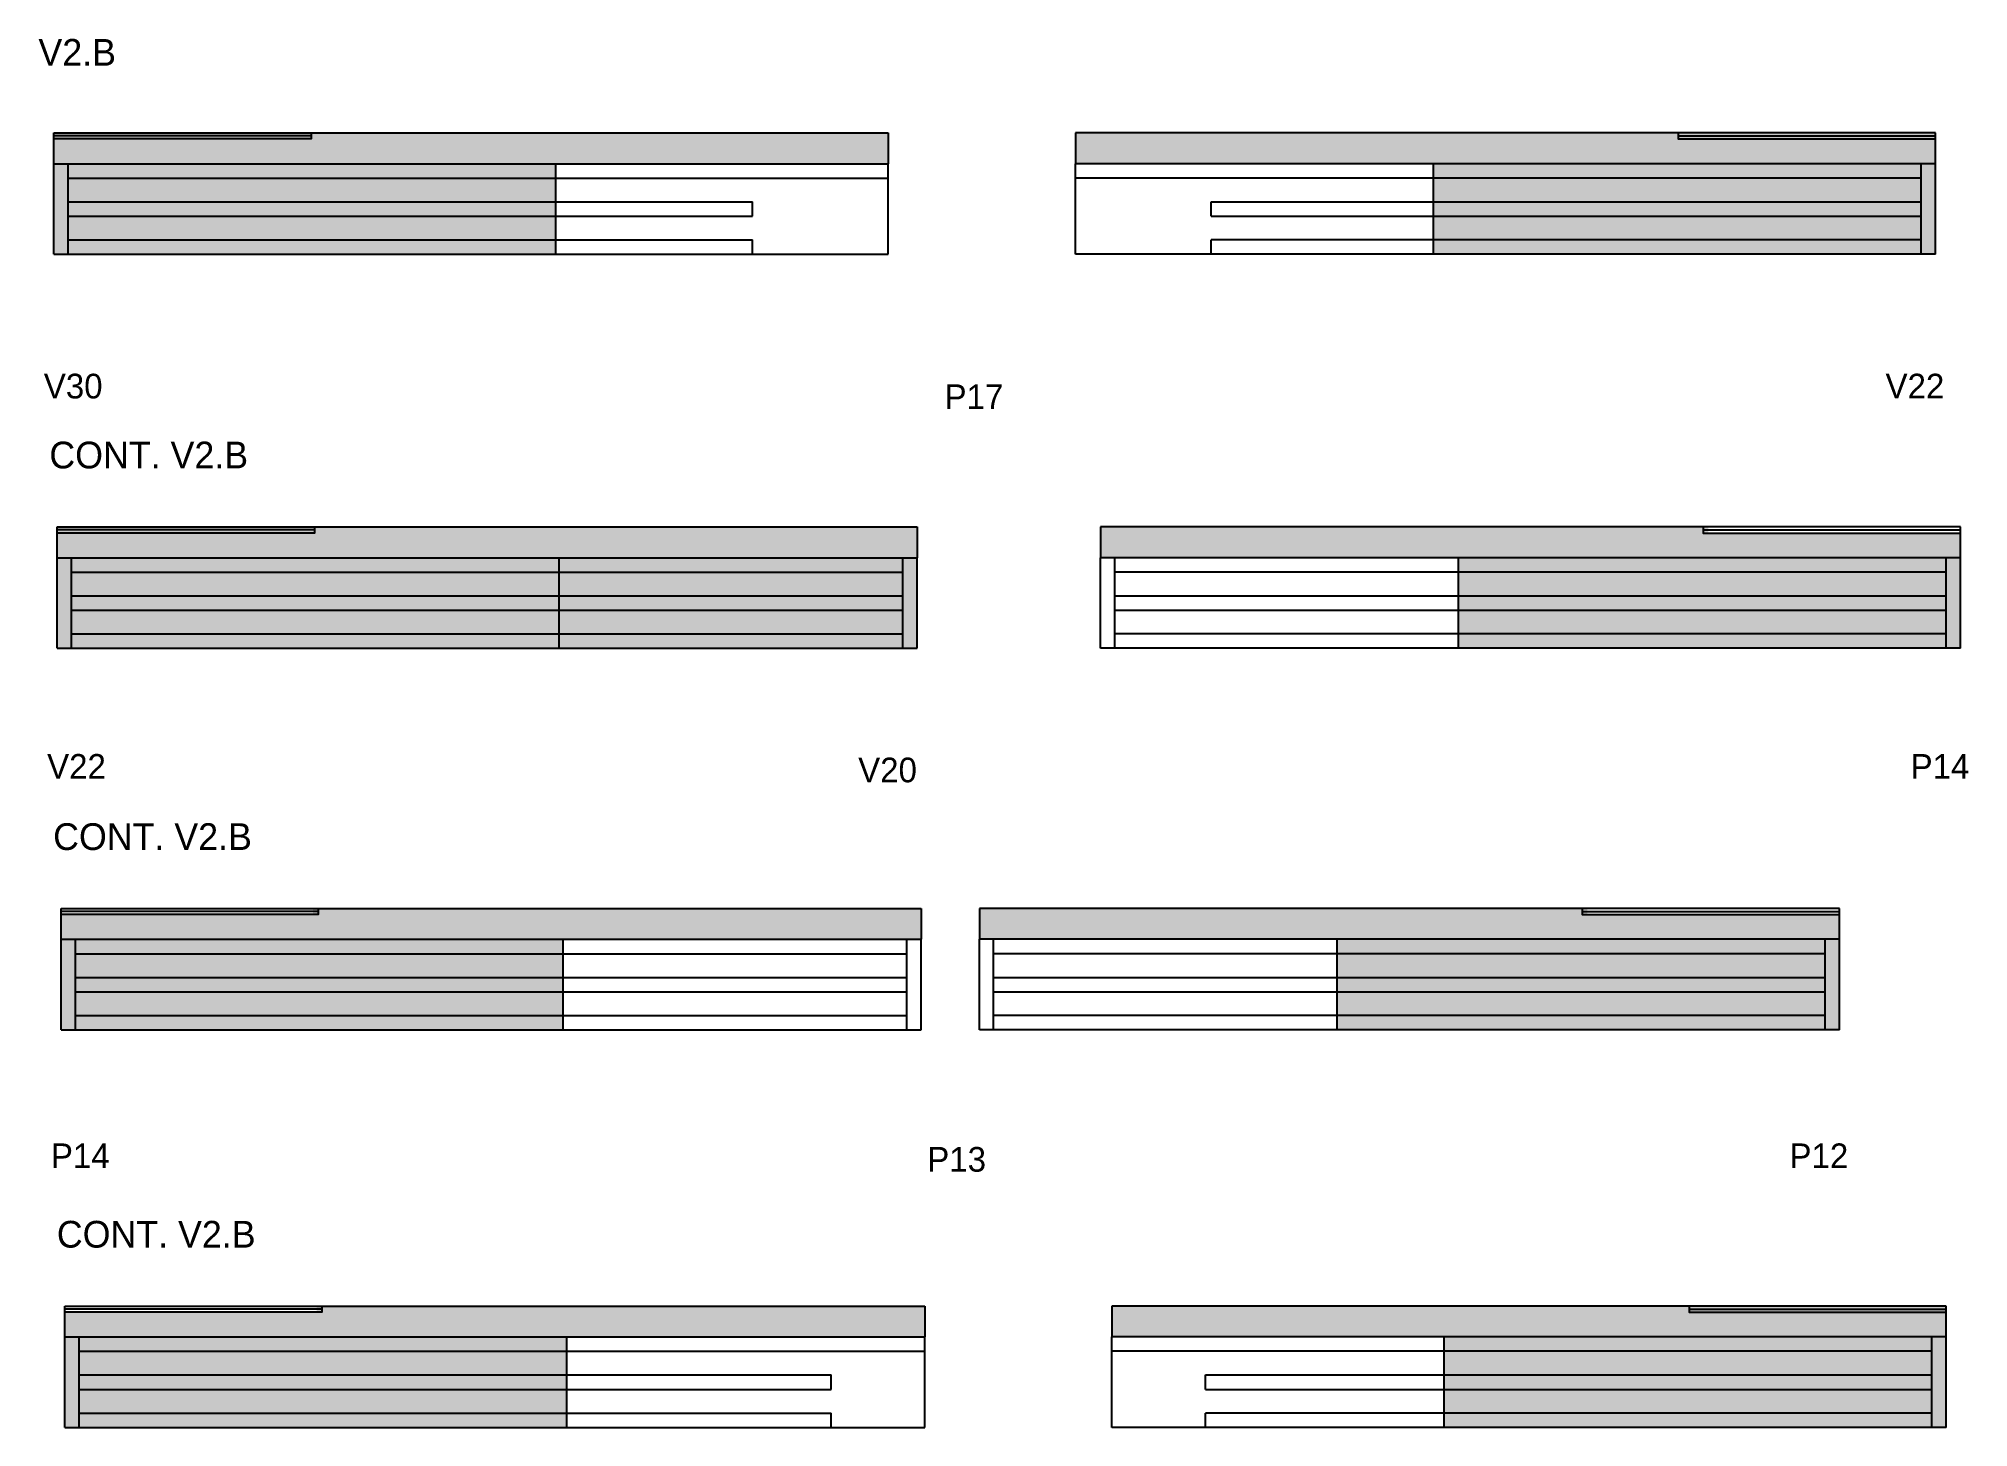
# Model space of a CAD drawing. Header units: metres. Extents: x 3043 to 9026, y 5248 to 7081.
# Drawn here: x 3043 to 3981, y 5248 to 5923 of the extents above.
import ezdxf

# ---------------------------------------------------------------- set-up
doc = ezdxf.new("R2010")
doc.units = ezdxf.units.M
for name, color, linetype in [('5', 7, 'Continuous'), ('COTA', 7, 'Continuous'), ('Painéis', 7, 'Continuous'), ('REAPROVEITAMENTO', 7, 'Continuous'), ('SARR_2.2x7', 7, 'Continuous'), ('SARR_EDITAR', 7, 'Continuous'), ('Texto Seção', 7, 'Continuous')]:
    doc.layers.add(name, color=color, linetype=linetype)

msp = doc.modelspace()

# ---------------------------------------------------------------- hatches: boundary and pattern name
at = {"layer": 'COTA'}
h = msp.add_hatch(color=7, dxfattribs=at)
h.dxf.hatch_style = 1
h.paths.add_polyline_path([(3175.67, 5874.29), (3050.67, 5874.29), (3050.67, 5874.29), (3050.67, 5862.29), (3050.67, 5862.29), (3456.17, 5862.29), (3456.17, 5862.29), (3456.17, 5877.29), (3456.17, 5877.29), (3175.67, 5877.29), (3175.67, 5877.29), (3175.67, 5874.29)])
h = msp.add_hatch(color=7, dxfattribs=at)
h.dxf.hatch_style = 1
h.paths.add_polyline_path([(3840.12, 5874.29), (3965.12, 5874.29), (3965.12, 5874.29), (3965.12, 5862.29), (3965.12, 5862.29), (3547.12, 5862.29), (3547.12, 5862.29), (3547.12, 5877.29), (3547.12, 5877.29), (3840.12, 5877.29), (3840.12, 5877.29), (3840.12, 5874.29)])
h = msp.add_hatch(color=7, dxfattribs=at)
h.dxf.hatch_style = 1
h.paths.add_polyline_path([(3177.28, 5682.74), (3052.28, 5682.74), (3052.28, 5682.74), (3052.28, 5670.74), (3052.28, 5670.74), (3470.28, 5670.74), (3470.28, 5670.74), (3470.28, 5685.74), (3470.28, 5685.74), (3177.28, 5685.74), (3177.28, 5685.74), (3177.28, 5682.74)])
h = msp.add_hatch(color=7, dxfattribs=at)
h.dxf.hatch_style = 1
h.paths.add_polyline_path([(3854.8, 5682.74), (3977.3, 5682.74), (3977.3, 5682.74), (3977.3, 5670.74), (3977.3, 5670.74), (3559.3, 5670.74), (3559.3, 5670.74), (3559.3, 5685.74), (3559.3, 5685.74), (3854.8, 5685.74), (3854.8, 5685.74), (3854.8, 5682.74)])
h = msp.add_hatch(color=7, dxfattribs=at)
h.dxf.hatch_style = 1
h.paths.add_polyline_path([(3472.12, 5485.23), (3472.12, 5500.23), (3472.12, 5500.23), (3176.62, 5500.23), (3176.62, 5500.23), (3176.62, 5497.23), (3176.62, 5497.23), (3054.12, 5497.23), (3054.12, 5497.23), (3054.12, 5485.23), (3054.12, 5485.23), (3472.12, 5485.23)])
h = msp.add_hatch(color=7, dxfattribs=at)
h.dxf.hatch_style = 1
h.paths.add_polyline_path([(3500.43, 5500.23), (3500.43, 5485.23), (3500.43, 5485.23), (3918.43, 5485.23), (3918.43, 5485.23), (3918.43, 5497.23), (3918.43, 5497.23), (3795.93, 5497.23), (3795.93, 5497.23), (3795.93, 5500.23), (3795.93, 5500.23), (3500.43, 5500.23)])
h = msp.add_hatch(color=7, dxfattribs=at)
h.dxf.hatch_style = 1
h.paths.add_polyline_path([(3473.91, 5291.92), (3473.91, 5306.92), (3473.91, 5306.92), (3178.41, 5306.92), (3178.41, 5306.92), (3178.41, 5303.92), (3178.41, 5303.92), (3055.91, 5303.92), (3055.91, 5303.92), (3055.91, 5291.92), (3055.91, 5291.92), (3473.91, 5291.92)])
h = msp.add_hatch(color=7, dxfattribs=at)
h.dxf.hatch_style = 1
h.paths.add_polyline_path([(3564.86, 5306.92), (3564.86, 5291.92), (3564.86, 5291.92), (3970.36, 5291.92), (3970.36, 5291.92), (3970.36, 5303.92), (3970.36, 5303.92), (3845.36, 5303.92), (3845.36, 5303.92), (3845.36, 5306.92), (3845.36, 5306.92), (3564.86, 5306.92)])
at = {"layer": 'REAPROVEITAMENTO'}
h = msp.add_hatch(color=7, dxfattribs=at)
h.dxf.hatch_style = 1
h.paths.add_polyline_path([(3175.67, 5874.29), (3175.67, 5877.29), (3175.67, 5877.29), (3050.67, 5877.29), (3050.67, 5877.29), (3050.67, 5874.29), (3050.67, 5874.29), (3175.67, 5874.29)])
h = msp.add_hatch(color=7, dxfattribs=at)
h.dxf.hatch_style = 1
h.paths.add_polyline_path([(3840.12, 5874.29), (3840.12, 5877.29), (3840.12, 5877.29), (3965.12, 5877.29), (3965.12, 5877.29), (3965.12, 5874.29), (3965.12, 5874.29), (3840.12, 5874.29)])
h = msp.add_hatch(color=7, dxfattribs=at)
h.dxf.hatch_style = 1
h.paths.add_polyline_path([(3050.67, 5862.29), (3050.67, 5818.29), (3050.67, 5818.29), (3294.67, 5818.29), (3294.67, 5818.29), (3294.67, 5862.29), (3294.67, 5862.29), (3050.67, 5862.29)])
h = msp.add_hatch(color=7, dxfattribs=at)
h.dxf.hatch_style = 1
h.paths.add_polyline_path([(3721.12, 5862.29), (3721.12, 5818.29), (3721.12, 5818.29), (3965.12, 5818.29), (3965.12, 5818.29), (3965.12, 5862.29), (3965.12, 5862.29), (3721.12, 5862.29)])
h = msp.add_hatch(color=7, dxfattribs=at)
h.dxf.hatch_style = 1
h.paths.add_polyline_path([(3177.28, 5682.74), (3177.28, 5685.74), (3177.28, 5685.74), (3052.28, 5685.74), (3052.28, 5685.74), (3052.28, 5682.74), (3052.28, 5682.74), (3177.28, 5682.74)])
h = msp.add_hatch(color=7, dxfattribs=at)
h.dxf.hatch_style = 1
h.paths.add_polyline_path([(3052.28, 5670.74), (3052.28, 5626.74), (3052.28, 5626.74), (3470.28, 5626.74), (3470.28, 5626.74), (3470.28, 5670.74), (3470.28, 5670.74), (3052.28, 5670.74)])
h = msp.add_hatch(color=7, dxfattribs=at)
h.dxf.hatch_style = 1
h.paths.add_polyline_path([(3733.3, 5670.74), (3733.3, 5626.74), (3733.3, 5626.74), (3977.3, 5626.74), (3977.3, 5626.74), (3977.3, 5670.74), (3977.3, 5670.74), (3733.3, 5670.74)])
h = msp.add_hatch(color=7, dxfattribs=at)
h.dxf.hatch_style = 1
h.paths.add_polyline_path([(3054.12, 5485.23), (3054.12, 5441.23), (3054.12, 5441.23), (3298.12, 5441.23), (3298.12, 5441.23), (3298.12, 5485.23), (3298.12, 5485.23), (3054.12, 5485.23)])
h = msp.add_hatch(color=7, dxfattribs=at)
h.dxf.hatch_style = 1
h.paths.add_polyline_path([(3674.43, 5485.23), (3674.43, 5441.23), (3674.43, 5441.23), (3918.43, 5441.23), (3918.43, 5441.23), (3918.43, 5485.23), (3918.43, 5485.23), (3674.43, 5485.23)])
h = msp.add_hatch(color=7, dxfattribs=at)
h.dxf.hatch_style = 1
h.paths.add_polyline_path([(3674.43, 5485.23), (3674.43, 5441.23), (3674.43, 5441.23), (3918.43, 5441.23), (3918.43, 5441.23), (3918.43, 5485.23), (3918.43, 5485.23), (3674.43, 5485.23)])
h = msp.add_hatch(color=7, dxfattribs=at)
h.dxf.hatch_style = 1
h.paths.add_polyline_path([(3845.36, 5303.92), (3845.36, 5306.92), (3845.36, 5306.92), (3970.36, 5306.92), (3970.36, 5306.92), (3970.36, 5303.92), (3970.36, 5303.92), (3845.36, 5303.92)])
h = msp.add_hatch(color=7, dxfattribs=at)
h.dxf.hatch_style = 1
h.paths.add_polyline_path([(3055.91, 5291.92), (3055.91, 5247.92), (3055.91, 5247.92), (3299.91, 5247.92), (3299.91, 5247.92), (3299.91, 5291.92), (3299.91, 5291.92), (3055.91, 5291.92)])
h = msp.add_hatch(color=7, dxfattribs=at)
h.dxf.hatch_style = 1
h.paths.add_polyline_path([(3726.36, 5291.92), (3726.36, 5247.92), (3726.36, 5247.92), (3970.36, 5247.92), (3970.36, 5247.92), (3970.36, 5291.92), (3970.36, 5291.92), (3726.36, 5291.92)])
h = msp.add_hatch(color=7, dxfattribs=at)
h.dxf.hatch_style = 1
h.paths.add_polyline_path([(3726.36, 5291.92), (3726.36, 5247.92), (3726.36, 5247.92), (3970.36, 5247.92), (3970.36, 5247.92), (3970.36, 5291.92), (3970.36, 5291.92), (3726.36, 5291.92)])

# ---------------------------------------------------------------- linework, layer by layer
at = {"layer": 'COTA', "color": 7, "lineweight": 25}
for p, q in [((3050.67, 5862.29), (3050.67, 5874.29)), ((3175.67, 5877.29), (3456.17, 5877.29)), ((3456.17, 5877.29), (3456.17, 5862.29)), ((3547.12, 5877.29), (3547.12, 5862.29)), ((3840.12, 5877.29), (3547.12, 5877.29)), ((3965.12, 5862.29), (3965.12, 5874.29)), ((3177.28, 5685.74), (3470.28, 5685.74)), ((3470.28, 5685.74), (3470.28, 5670.74)), ((3559.3, 5685.74), (3559.3, 5670.74)), ((3852.3, 5685.74), (3559.3, 5685.74)), ((3052.28, 5670.74), (3052.28, 5682.74)), ((3977.3, 5670.74), (3977.3, 5682.74)), ((3054.12, 5485.23), (3054.12, 5497.23)), ((3179.12, 5500.23), (3472.12, 5500.23)), ((3472.12, 5500.23), (3472.12, 5485.23)), ((3500.43, 5500.23), (3500.43, 5485.23)), ((3793.43, 5500.23), (3500.43, 5500.23)), ((3918.43, 5485.23), (3918.43, 5497.23)), ((3055.91, 5291.92), (3055.91, 5303.92)), ((3180.91, 5306.92), (3473.91, 5306.92)), ((3473.91, 5306.92), (3473.91, 5291.92)), ((3564.86, 5306.92), (3564.86, 5291.92)), ((3845.36, 5306.92), (3564.86, 5306.92)), ((3970.36, 5291.92), (3970.36, 5303.92))]:
    msp.add_line(p, q, dxfattribs=at)
at = {"layer": 'Painéis', "color": 7, "lineweight": 25}
for p, q in [((3050.67, 5862.29), (3456.17, 5862.29)), ((3050.67, 5818.29), (3050.67, 5862.29)), ((3294.67, 5818.29), (3294.67, 5862.29)), ((3456.17, 5818.29), (3456.17, 5862.29)), ((3965.12, 5862.29), (3547.12, 5862.29)), ((3547.12, 5818.29), (3547.12, 5862.29)), ((3721.12, 5818.29), (3721.12, 5862.29)), ((3965.12, 5818.29), (3965.12, 5862.29)), ((3050.67, 5818.29), (3456.17, 5818.29)), ((3965.12, 5818.29), (3547.12, 5818.29)), ((3052.28, 5670.74), (3470.28, 5670.74)), ((3052.28, 5626.74), (3052.28, 5670.74)), ((3296.28, 5626.74), (3296.28, 5670.74)), ((3470.28, 5626.74), (3470.28, 5670.74)), ((3977.3, 5670.74), (3559.3, 5670.74)), ((3559.3, 5626.74), (3559.3, 5670.74)), ((3733.3, 5626.74), (3733.3, 5670.74)), ((3977.3, 5626.74), (3977.3, 5670.74)), ((3052.28, 5626.74), (3470.28, 5626.74)), ((3977.3, 5626.74), (3559.3, 5626.74)), ((3054.12, 5485.23), (3472.12, 5485.23)), ((3054.12, 5441.23), (3054.12, 5485.23)), ((3298.12, 5441.23), (3298.12, 5485.23)), ((3472.12, 5441.23), (3472.12, 5485.23)), ((3918.43, 5485.23), (3500.43, 5485.23)), ((3500.43, 5441.23), (3500.43, 5485.23)), ((3674.43, 5441.23), (3674.43, 5485.23)), ((3918.43, 5441.23), (3918.43, 5485.23)), ((3054.12, 5441.23), (3472.12, 5441.23)), ((3918.43, 5441.23), (3500.43, 5441.23)), ((3055.91, 5291.92), (3473.91, 5291.92)), ((3055.91, 5247.92), (3055.91, 5291.92)), ((3299.91, 5247.92), (3299.91, 5291.92)), ((3473.91, 5247.92), (3473.91, 5291.92)), ((3970.36, 5291.92), (3564.86, 5291.92)), ((3564.86, 5247.92), (3564.86, 5291.92)), ((3726.36, 5247.92), (3726.36, 5291.92)), ((3970.36, 5247.92), (3970.36, 5291.92)), ((3055.91, 5247.92), (3473.91, 5247.92)), ((3970.36, 5247.92), (3564.86, 5247.92))]:
    msp.add_line(p, q, dxfattribs=at)
for points in [[(3050.67, 5877.29), (3175.67, 5877.29), (3175.67, 5874.29), (3050.67, 5874.29)], [(3965.12, 5877.29), (3840.12, 5877.29), (3840.12, 5874.29), (3965.12, 5874.29)], [(3052.28, 5685.74), (3177.28, 5685.74), (3177.28, 5682.74), (3052.28, 5682.74)], [(3977.3, 5685.74), (3852.3, 5685.74), (3852.3, 5682.74), (3977.3, 5682.74)], [(3054.12, 5500.23), (3179.12, 5500.23), (3179.12, 5497.23), (3054.12, 5497.23)], [(3918.43, 5500.23), (3793.43, 5500.23), (3793.43, 5497.23), (3918.43, 5497.23)], [(3055.91, 5306.92), (3180.91, 5306.92), (3180.91, 5303.92), (3055.91, 5303.92)], [(3970.36, 5306.92), (3845.36, 5306.92), (3845.36, 5303.92), (3970.36, 5303.92)]]:
    msp.add_lwpolyline(points, close=True, dxfattribs=at)
at = {"layer": 'SARR_2.2x7', "color": 7, "lineweight": 25}
for p, q in [((3057.62, 5818.29), (3057.62, 5862.29)), ((3057.62, 5855.29), (3294.67, 5855.29)), ((3294.67, 5855.29), (3456.17, 5855.29)), ((3721.12, 5855.29), (3547.12, 5855.29)), ((3958.16, 5855.29), (3721.12, 5855.29)), ((3958.16, 5818.29), (3958.16, 5862.29)), ((3057.62, 5843.79), (3294.67, 5843.79)), ((3294.67, 5843.79), (3390.17, 5843.79)), ((3390.17, 5836.79), (3390.17, 5843.79)), ((3613.12, 5843.79), (3721.12, 5843.79)), ((3613.12, 5836.79), (3613.12, 5843.79)), ((3721.12, 5843.79), (3958.16, 5843.79)), ((3057.62, 5836.79), (3294.67, 5836.79)), ((3294.67, 5836.79), (3390.17, 5836.79)), ((3613.12, 5836.79), (3721.12, 5836.79)), ((3721.12, 5836.79), (3958.16, 5836.79)), ((3057.62, 5825.29), (3294.67, 5825.29)), ((3294.67, 5825.29), (3390.17, 5825.29)), ((3390.17, 5818.29), (3390.17, 5825.29)), ((3721.12, 5825.29), (3613.12, 5825.29)), ((3613.12, 5818.29), (3613.12, 5825.29)), ((3958.16, 5825.29), (3721.12, 5825.29)), ((3059.23, 5626.74), (3059.23, 5670.74)), ((3463.32, 5626.74), (3463.32, 5670.74)), ((3566.26, 5626.74), (3566.26, 5670.74)), ((3970.35, 5626.74), (3970.35, 5670.74)), ((3059.23, 5663.74), (3296.28, 5663.74)), ((3296.28, 5663.74), (3463.32, 5663.74)), ((3733.3, 5663.74), (3566.26, 5663.74)), ((3970.35, 5663.74), (3733.3, 5663.74)), ((3059.23, 5652.24), (3296.28, 5652.24)), ((3296.28, 5652.24), (3463.32, 5652.24)), ((3566.26, 5652.24), (3733.3, 5652.24)), ((3733.3, 5652.24), (3970.35, 5652.24)), ((3059.23, 5645.24), (3296.28, 5645.24)), ((3296.28, 5645.24), (3463.32, 5645.24)), ((3566.26, 5645.24), (3733.3, 5645.24)), ((3733.3, 5645.24), (3970.35, 5645.24)), ((3059.23, 5633.74), (3296.28, 5633.74)), ((3296.28, 5633.74), (3463.32, 5633.74)), ((3733.3, 5633.74), (3566.26, 5633.74)), ((3970.35, 5633.74), (3733.3, 5633.74)), ((3061.07, 5441.23), (3061.07, 5485.23)), ((3061.07, 5478.23), (3298.12, 5478.23)), ((3298.12, 5478.23), (3465.16, 5478.23)), ((3465.16, 5441.23), (3465.16, 5485.23)), ((3507.39, 5441.23), (3507.39, 5485.23)), ((3674.43, 5478.23), (3507.39, 5478.23)), ((3911.48, 5478.23), (3674.43, 5478.23)), ((3911.48, 5441.23), (3911.48, 5485.23)), ((3061.07, 5466.73), (3298.12, 5466.73)), ((3061.07, 5459.73), (3298.12, 5459.73)), ((3298.12, 5466.73), (3465.16, 5466.73)), ((3298.12, 5459.73), (3465.16, 5459.73)), ((3507.39, 5466.73), (3674.43, 5466.73)), ((3507.39, 5459.73), (3674.43, 5459.73)), ((3674.43, 5466.73), (3911.48, 5466.73)), ((3674.43, 5459.73), (3911.48, 5459.73)), ((3061.07, 5448.23), (3298.12, 5448.23)), ((3298.12, 5448.23), (3465.16, 5448.23)), ((3674.43, 5448.23), (3507.39, 5448.23)), ((3911.48, 5448.23), (3674.43, 5448.23)), ((3062.87, 5247.92), (3062.87, 5291.92)), ((3963.4, 5247.92), (3963.4, 5291.92)), ((3062.87, 5284.92), (3299.91, 5284.92)), ((3299.91, 5284.92), (3473.91, 5284.92)), ((3726.36, 5284.92), (3564.86, 5284.92)), ((3963.4, 5284.92), (3726.36, 5284.92)), ((3062.87, 5273.42), (3299.91, 5273.42)), ((3299.91, 5273.42), (3428.41, 5273.42)), ((3428.41, 5266.42), (3428.41, 5273.42)), ((3610.36, 5273.42), (3726.36, 5273.42)), ((3610.36, 5266.42), (3610.36, 5273.42)), ((3726.36, 5273.42), (3963.4, 5273.42)), ((3062.87, 5266.42), (3299.91, 5266.42)), ((3299.91, 5266.42), (3428.41, 5266.42)), ((3610.36, 5266.42), (3726.36, 5266.42)), ((3726.36, 5266.42), (3963.4, 5266.42)), ((3062.87, 5254.92), (3299.91, 5254.92)), ((3299.91, 5254.92), (3428.41, 5254.92)), ((3428.41, 5247.92), (3428.41, 5254.92)), ((3726.36, 5254.92), (3610.36, 5254.92)), ((3610.36, 5247.92), (3610.36, 5254.92)), ((3963.4, 5254.92), (3726.36, 5254.92))]:
    msp.add_line(p, q, dxfattribs=at)
at = {"layer": 'SARR_EDITAR', "color": 7, "lineweight": 25}
for p, q in [((3175.67, 5875.79), (3050.67, 5875.79)), ((3840.12, 5875.79), (3965.12, 5875.79)), ((3177.28, 5684.24), (3052.28, 5684.24)), ((3852.3, 5684.24), (3977.3, 5684.24)), ((3179.12, 5498.73), (3054.12, 5498.73)), ((3793.43, 5498.73), (3918.43, 5498.73)), ((3180.91, 5305.42), (3055.91, 5305.42)), ((3845.36, 5305.42), (3970.36, 5305.42))]:
    msp.add_line(p, q, dxfattribs=at)

# ---------------------------------------------------------------- texts
at = {"layer": '5', "color": 7, "lineweight": 25}
for s, p in [('V30', (3045.73, 5748.16)), ('V22', (3940.89, 5748.16)), ('P17', (3483.54, 5743)), ('V22', (3047.34, 5563.27)), ('V20', (3441.54, 5561.55)), ('P14', (3953.08, 5563.27)), ('P14', (3049.18, 5373.97)), ('P13', (3475.13, 5372.25)), ('P12', (3894.21, 5373.97))]:
    msp.add_text(s, height=12, dxfattribs=at).set_placement(p)
at = {"layer": 'Texto Seção', "color": 7, "lineweight": 25}
for s, p in [('V2.B', (3043.11, 5909.91)), ('CONT. V2.B', (3048.42, 5714.15)), ('CONT. V2.B', (3050.26, 5528.64)), ('CONT. V2.B', (3052.06, 5335.33))]:
    msp.add_text(s, height=13, dxfattribs=at).set_placement(p)

doc.saveas('drawing.dxf')
